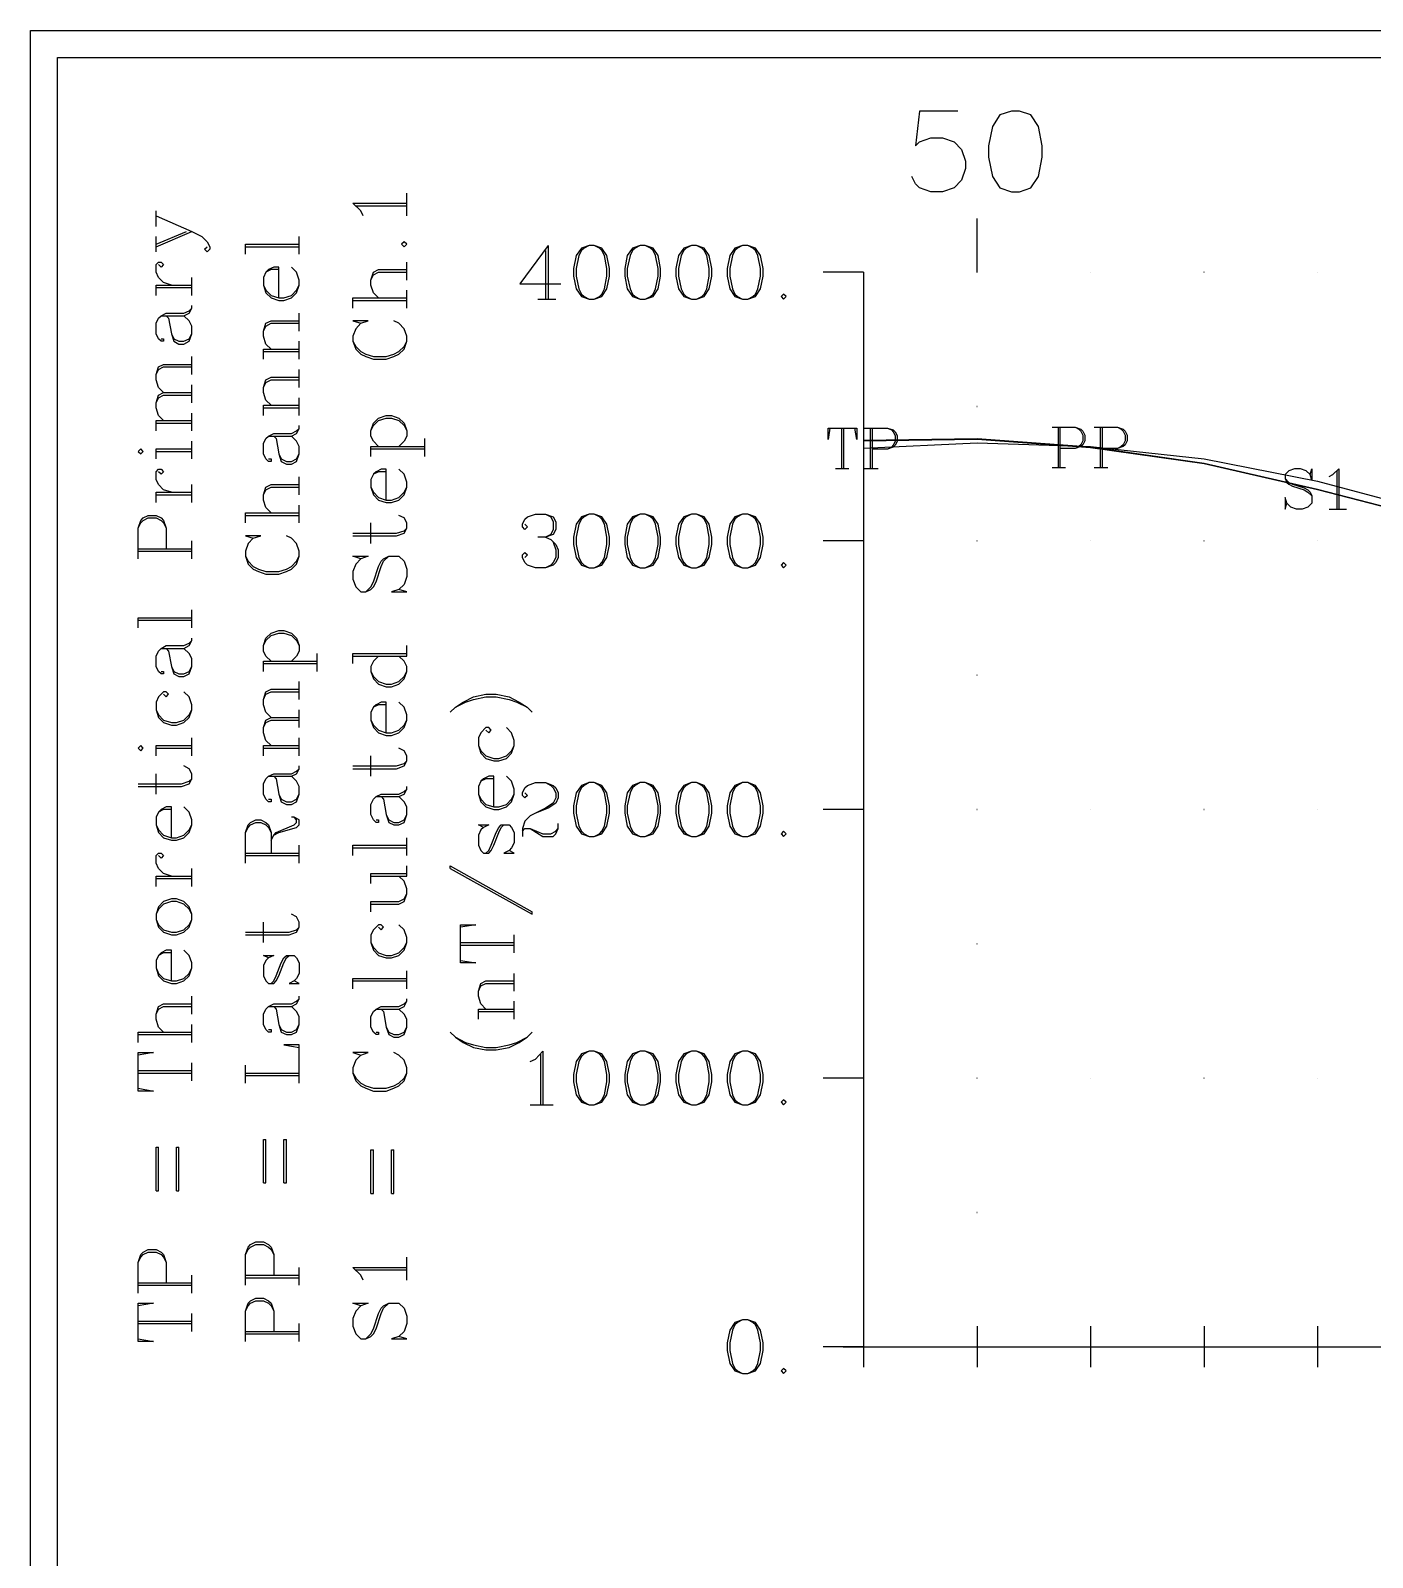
# Model space of a CAD drawing. Extents: x 10 to 200, y 0 to 250.
# Drawn here: x 10 to 59.9, y 193.2 to 250 of the extents above; entities that cross this region are included whole.
import ezdxf

# ---------------------------------------------------------------- set-up
doc = ezdxf.new("R2010")
doc.units = 0
doc.linetypes.add('1', pattern=[0])
for name, color, linetype in [('1', 7, '1'), ('2', 7, '1'), ('3', 7, '1')]:
    doc.layers.add(name, color=color, linetype=linetype)

msp = doc.modelspace()

# ---------------------------------------------------------------- linework, layer by layer
at = {"layer": '1'}
for p, q in [((24, 243.1), (24, 243.95)), ((22.1, 243.48), (24, 243.48)), ((14.67, 242.71), (14.67, 243.29)), ((45.23, 241), (45.23, 243)), ((14.67, 241.95), (16, 242.52)), ((14.67, 242.05), (15.81, 242.52)), ((14.67, 241.76), (14.67, 242.33)), ((20, 241.67), (20, 242.33)), ((18, 242.05), (20, 242.05)), ((18, 241.67), (18, 242.05)), ((18, 241.95), (20, 241.95)), ((29.17, 241.81), (29.17, 240)), ((29.26, 242), (29.26, 240)), ((24, 240.71), (24, 241.38)), ((14.67, 240.52), (16, 240.52)), ((14.67, 240.14), (14.67, 240.52)), ((16, 240.14), (16, 240.81)), ((41, 241), (39.5, 241)), ((41, 241), (41, 201)), ((14.67, 240.43), (16, 240.43)), ((22, 240.05), (24, 240.05)), ((22, 239.67), (22, 240.05)), ((22, 239.95), (24, 239.95)), ((24, 239.67), (24, 240.33)), ((28.88, 240), (29.55, 240)), ((20, 238.81), (20, 239.48)), ((20, 237.76), (20, 238.43)), ((16, 237.19), (16, 237.86)), ((18.67, 238.14), (20, 238.14)), ((18.67, 237.76), (18.67, 238.14)), ((18.67, 238.05), (20, 238.05)), ((20, 236.71), (20, 237.38)), ((16, 236.14), (16, 236.81)), ((18.67, 236.05), (20, 236.05)), ((18.67, 235.67), (18.67, 236.05)), ((18.67, 235.95), (20, 235.95)), ((20, 235.67), (20, 236.33)), ((14.67, 235.48), (16, 235.48)), ((14.67, 235.1), (14.67, 235.48)), ((14.67, 235.38), (16, 235.38)), ((16, 235.1), (16, 235.76)), ((24.67, 234.14), (24.67, 234.81)), ((40.18, 235.2), (40.18, 233.7)), ((40.25, 235.2), (40.25, 233.7)), ((41.25, 235.2), (41.25, 233.7)), ((41.32, 235.2), (41.32, 233.7)), ((48.24, 235.23), (48.24, 233.73)), ((48.31, 235.23), (48.31, 233.73)), ((49.81, 235.23), (49.81, 233.73)), ((49.88, 235.23), (49.88, 233.73)), ((14.67, 234.43), (16, 234.43)), ((14.67, 234.05), (14.67, 234.43)), ((14.67, 234.33), (16, 234.33)), ((16, 234.05), (16, 234.71)), ((22.67, 234.52), (24.67, 234.52)), ((22.67, 234.14), (22.67, 234.52)), ((22.67, 234.43), (24.67, 234.43)), ((39.96, 233.7), (40.46, 233.7)), ((41.04, 233.7), (41.54, 233.7)), ((48.02, 233.73), (48.52, 233.73)), ((49.59, 233.73), (50.09, 233.73)), ((16, 232.43), (16, 233.1)), ((20, 232.71), (20, 233.38)), ((58.62, 233.61), (58.62, 232.18)), ((14.67, 232.81), (16, 232.81)), ((14.67, 232.43), (14.67, 232.81)), ((14.67, 232.71), (16, 232.71)), ((18, 232.05), (20, 232.05)), ((18, 231.67), (18, 232.05)), ((18, 231.95), (20, 231.95)), ((20, 231.67), (20, 232.33)), ((58.33, 232.18), (58.97, 232.18)), ((22.67, 230.9), (22.67, 231.67)), ((16, 230.33), (16, 231)), ((41, 231), (39.5, 231)), ((14, 230.71), (16, 230.71)), ((14, 230.62), (16, 230.62)), ((14, 228.14), (16, 228.14)), ((14, 227.76), (14, 228.14)), ((14, 228.05), (16, 228.05)), ((16, 227.76), (16, 228.43)), ((24, 226.71), (24, 227.1)), ((18.67, 226.52), (20.67, 226.52)), ((18.67, 226.14), (18.67, 226.52)), ((18.67, 226.43), (20.67, 226.43)), ((20.67, 226.14), (20.67, 226.81)), ((22, 226.81), (24, 226.81)), ((22, 226.43), (22, 226.81)), ((22, 226.71), (24, 226.71)), ((20, 225.1), (20, 225.76)), ((20, 224.05), (20, 224.71)), ((16, 223), (16, 223.67)), ((20, 223), (20, 223.67)), ((14.67, 223.38), (16, 223.38)), ((14.67, 223), (14.67, 223.38)), ((14.67, 223.29), (16, 223.29)), ((18.67, 223.38), (20, 223.38)), ((18.67, 223), (18.67, 223.38)), ((18.67, 223.29), (20, 223.29)), ((22.67, 222.24), (22.67, 223)), ((14.67, 221.57), (14.67, 222.33)), ((41, 221), (39.5, 221)), ((20, 219), (20, 219.67)), ((22, 219.67), (24, 219.67)), ((22, 219.29), (22, 219.67)), ((22, 219.57), (24, 219.57)), ((24, 219.29), (24, 219.95)), ((18, 219.38), (20, 219.38)), ((18, 219.29), (20, 219.29)), ((24, 218.52), (24, 218.9)), ((14.67, 218.52), (16, 218.52)), ((14.67, 218.14), (14.67, 218.52)), ((14.67, 218.43), (16, 218.43)), ((16, 218.14), (16, 218.81)), ((22.67, 218.62), (24, 218.62)), ((22.67, 218.24), (22.67, 218.62)), ((22.67, 218.52), (24, 218.52)), ((22.67, 217.19), (22.67, 217.57)), ((18.67, 216.05), (18.67, 216.81)), ((26, 216.05), (28, 216.05)), ((28, 215.67), (28, 216.33)), ((26, 215.95), (28, 215.95)), ((24, 214.33), (24, 215)), ((28, 214.24), (28, 214.9)), ((22, 214.71), (24, 214.71)), ((22, 214.33), (22, 214.71)), ((22, 214.62), (24, 214.62)), ((16, 213.38), (16, 214.05)), ((28, 213.19), (28, 213.86)), ((26.67, 213.57), (28, 213.57)), ((26.67, 213.19), (26.67, 213.57)), ((26.67, 213.48), (28, 213.48)), ((14, 212.71), (16, 212.71)), ((14, 212.33), (14, 212.71)), ((14, 212.62), (16, 212.62)), ((16, 212.33), (16, 213)), ((16, 210.9), (16, 211.57)), ((18, 210.81), (18, 211.48)), ((28.98, 211.9), (28.98, 210)), ((14, 211.29), (16, 211.29)), ((14, 211.19), (16, 211.19)), ((18, 211.19), (20, 211.19)), ((18, 211.1), (20, 211.1)), ((41, 211), (39.5, 211)), ((28.6, 210), (29.45, 210)), ((24, 203.48), (24, 204.33)), ((16, 203), (16, 203.67)), ((18, 203.67), (20, 203.67)), ((18, 203.57), (20, 203.57)), ((20, 203.29), (20, 203.95)), ((22.1, 203.86), (24, 203.86)), ((14, 203.38), (16, 203.38)), ((14, 203.29), (16, 203.29)), ((14, 201.95), (16, 201.95)), ((14, 201.86), (16, 201.86)), ((16, 201.57), (16, 202.24)), ((20, 201.19), (20, 201.86)), ((18, 201.57), (20, 201.57)), ((18, 201.48), (20, 201.48)), ((41, 201.76), (41, 200.24)), ((45.23, 201.76), (45.23, 200.24)), ((49.45, 201.76), (49.45, 200.24)), ((53.68, 201.76), (53.68, 200.24)), ((57.9, 201.76), (57.9, 200.24)), ((41, 201), (39.5, 201)), ((40.24, 201), (41.76, 201)), ((44.46, 201), (45.99, 201)), ((48.69, 201), (50.21, 201)), ((52.91, 201), (54.44, 201)), ((57.14, 201), (58.66, 201))]:
    msp.add_line(p, q, dxfattribs=at)
for points in [[(44.51, 247), (43.08, 247), (42.94, 245.71), (43.08, 245.86), (43.51, 246), (43.94, 246), (44.37, 245.86), (44.65, 245.57), (44.8, 245.14), (44.8, 244.86), (44.65, 244.43), (44.37, 244.14), (43.94, 244), (43.51, 244), (43.08, 244.14), (42.94, 244.29), (42.8, 244.57)], [(46.51, 247), (46.08, 246.86), (45.8, 246.43), (45.65, 245.71), (45.65, 245.29), (45.8, 244.57), (46.08, 244.14), (46.51, 244), (46.8, 244), (47.23, 244.14), (47.51, 244.57), (47.65, 245.29), (47.65, 245.71), (47.51, 246.43), (47.23, 246.86), (46.8, 247), (46.51, 247)], [(22.38, 243.1), (22.29, 243.29), (22, 243.57), (24, 243.57)], [(14.67, 243.1), (16, 242.52), (16.38, 242.33), (16.57, 242.14), (16.67, 241.95), (16.67, 241.86), (16.57, 241.76), (16.48, 241.86), (16.57, 241.95)], [(23.81, 242.05), (23.9, 241.95), (24, 242.05), (23.9, 242.14), (23.81, 242.05)], [(29.26, 242), (28.21, 240.57), (29.74, 240.57)], [(30.79, 242), (30.5, 241.9), (30.31, 241.62), (30.21, 241.14), (30.21, 240.86), (30.31, 240.38), (30.5, 240.1), (30.79, 240), (30.98, 240), (31.26, 240.1), (31.45, 240.38), (31.55, 240.86), (31.55, 241.14), (31.45, 241.62), (31.26, 241.9), (30.98, 242), (30.79, 242)], [(30.79, 242), (30.6, 241.9), (30.5, 241.81), (30.4, 241.62), (30.31, 241.14), (30.31, 240.86), (30.4, 240.38), (30.5, 240.19), (30.6, 240.1), (30.79, 240)], [(30.98, 240), (31.17, 240.1), (31.26, 240.19), (31.36, 240.38), (31.45, 240.86), (31.45, 241.14), (31.36, 241.62), (31.26, 241.81), (31.17, 241.9), (30.98, 242)], [(32.69, 242), (32.4, 241.9), (32.21, 241.62), (32.12, 241.14), (32.12, 240.86), (32.21, 240.38), (32.4, 240.1), (32.69, 240), (32.88, 240), (33.17, 240.1), (33.36, 240.38), (33.45, 240.86), (33.45, 241.14), (33.36, 241.62), (33.17, 241.9), (32.88, 242), (32.69, 242)], [(32.69, 242), (32.5, 241.9), (32.4, 241.81), (32.31, 241.62), (32.21, 241.14), (32.21, 240.86), (32.31, 240.38), (32.4, 240.19), (32.5, 240.1), (32.69, 240)], [(32.88, 240), (33.07, 240.1), (33.17, 240.19), (33.26, 240.38), (33.36, 240.86), (33.36, 241.14), (33.26, 241.62), (33.17, 241.81), (33.07, 241.9), (32.88, 242)], [(34.6, 242), (34.31, 241.9), (34.12, 241.62), (34.02, 241.14), (34.02, 240.86), (34.12, 240.38), (34.31, 240.1), (34.6, 240), (34.79, 240), (35.07, 240.1), (35.26, 240.38), (35.36, 240.86), (35.36, 241.14), (35.26, 241.62), (35.07, 241.9), (34.79, 242), (34.6, 242)], [(34.6, 242), (34.4, 241.9), (34.31, 241.81), (34.21, 241.62), (34.12, 241.14), (34.12, 240.86), (34.21, 240.38), (34.31, 240.19), (34.4, 240.1), (34.6, 240)], [(34.79, 240), (34.98, 240.1), (35.07, 240.19), (35.17, 240.38), (35.26, 240.86), (35.26, 241.14), (35.17, 241.62), (35.07, 241.81), (34.98, 241.9), (34.79, 242)], [(36.5, 242), (36.21, 241.9), (36.02, 241.62), (35.93, 241.14), (35.93, 240.86), (36.02, 240.38), (36.21, 240.1), (36.5, 240), (36.69, 240), (36.98, 240.1), (37.17, 240.38), (37.26, 240.86), (37.26, 241.14), (37.17, 241.62), (36.98, 241.9), (36.69, 242), (36.5, 242)], [(36.5, 242), (36.31, 241.9), (36.21, 241.81), (36.12, 241.62), (36.02, 241.14), (36.02, 240.86), (36.12, 240.38), (36.21, 240.19), (36.31, 240.1), (36.5, 240)], [(36.69, 240), (36.88, 240.1), (36.98, 240.19), (37.07, 240.38), (37.17, 240.86), (37.17, 241.14), (37.07, 241.62), (36.98, 241.81), (36.88, 241.9), (36.69, 242)], [(15.24, 240.52), (14.95, 240.62), (14.76, 240.81), (14.67, 241), (14.67, 241.29), (14.76, 241.38), (14.86, 241.38), (14.95, 241.29), (14.86, 241.19), (14.76, 241.29)], [(19.24, 240.05), (19.24, 241.19), (19.05, 241.19), (18.86, 241.1), (18.76, 241), (18.67, 240.81), (18.67, 240.52), (18.76, 240.24), (18.95, 240.05), (19.24, 239.95), (19.43, 239.95), (19.71, 240.05), (19.9, 240.24), (20, 240.52), (20, 240.71), (19.9, 241), (19.71, 241.19)], [(19.24, 241.1), (18.95, 241.1), (18.76, 241)], [(22.95, 240.05), (22.76, 240.24), (22.67, 240.52), (22.67, 240.71), (22.76, 241), (22.95, 241.1), (24, 241.1)], [(18.67, 240.52), (18.76, 240.33), (18.95, 240.14), (19.24, 240.05), (19.43, 240.05), (19.71, 240.14), (19.9, 240.33), (20, 240.52)], [(22.67, 240.71), (22.76, 240.9), (22.95, 241), (24, 241)], [(38.02, 240.19), (37.93, 240.1), (38.02, 240), (38.12, 240.1), (38.02, 240.19)], [(14.86, 238.52), (14.95, 238.52), (14.95, 238.43), (14.86, 238.43), (14.76, 238.52), (14.67, 238.71), (14.67, 239.1), (14.76, 239.29), (14.86, 239.38), (15.05, 239.48), (15.71, 239.48), (15.9, 239.57), (16, 239.67)], [(14.86, 239.38), (15.71, 239.38), (15.9, 239.48), (16, 239.67), (16, 239.76)], [(15.05, 239.38), (15.14, 239.29), (15.24, 238.71), (15.33, 238.43), (15.52, 238.33), (15.71, 238.33), (15.9, 238.43), (16, 238.71), (16, 239), (15.9, 239.19), (15.71, 239.38)], [(18.95, 238.14), (18.76, 238.33), (18.67, 238.62), (18.67, 238.81), (18.76, 239.1), (18.95, 239.19), (20, 239.19)], [(18.67, 238.81), (18.76, 239), (18.95, 239.1), (20, 239.1)], [(22.29, 239.1), (22.57, 239.19), (22, 239.19), (22.29, 239.1), (22.1, 238.9), (22, 238.62), (22, 238.43), (22.1, 238.14), (22.29, 237.95), (22.48, 237.86), (22.76, 237.76), (23.24, 237.76), (23.52, 237.86), (23.71, 237.95), (23.9, 238.14), (24, 238.43), (24, 238.62), (23.9, 238.9), (23.71, 239.1), (23.52, 239.19)], [(15.24, 238.71), (15.33, 238.52), (15.52, 238.43), (15.71, 238.43), (15.9, 238.52), (16, 238.71)], [(22, 238.43), (22.1, 238.24), (22.29, 238.05), (22.48, 237.95), (22.76, 237.86), (23.24, 237.86), (23.52, 237.95), (23.71, 238.05), (23.9, 238.24), (24, 238.43)], [(14.95, 236.52), (14.76, 236.71), (14.67, 237), (14.67, 237.19), (14.76, 237.48), (14.95, 237.57), (16, 237.57)], [(14.67, 237.19), (14.76, 237.38), (14.95, 237.48), (16, 237.48)], [(18.95, 236.05), (18.76, 236.24), (18.67, 236.52), (18.67, 236.71), (18.76, 237), (18.95, 237.1), (20, 237.1)], [(14.95, 235.48), (14.76, 235.67), (14.67, 235.95), (14.67, 236.14), (14.76, 236.43), (14.95, 236.52), (16, 236.52)], [(18.67, 236.71), (18.76, 236.9), (18.95, 237), (20, 237)], [(14.67, 236.14), (14.76, 236.33), (14.95, 236.43), (16, 236.43)], [(22.95, 234.52), (22.76, 234.71), (22.67, 234.9), (22.67, 235.1), (22.76, 235.38), (22.95, 235.57), (23.24, 235.67), (23.43, 235.67), (23.71, 235.57), (23.9, 235.38), (24, 235.1), (24, 234.9), (23.9, 234.71), (23.71, 234.52)], [(22.67, 235.1), (22.76, 235.29), (22.95, 235.48), (23.24, 235.57), (23.43, 235.57), (23.71, 235.48), (23.9, 235.29), (24, 235.1)], [(18.86, 234.05), (18.95, 234.05), (18.95, 233.95), (18.86, 233.95), (18.76, 234.05), (18.67, 234.24), (18.67, 234.62), (18.76, 234.81), (18.86, 234.9), (19.05, 235), (19.71, 235), (19.9, 235.1), (20, 235.19)], [(18.86, 234.9), (19.71, 234.9), (19.9, 235), (20, 235.19), (20, 235.29)], [(19.05, 234.9), (19.14, 234.81), (19.24, 234.24), (19.33, 233.95), (19.52, 233.86), (19.71, 233.86), (19.9, 233.95), (20, 234.24), (20, 234.52), (19.9, 234.71), (19.71, 234.9)], [(39.75, 235.2), (39.68, 234.77), (39.68, 235.2), (40.75, 235.2), (40.75, 234.77), (40.68, 235.2)], [(41, 234.75), (45.23, 234.81), (49.45, 234.5), (53.68, 233.9), (57.9, 232.93), (62.13, 231.84), (66.35, 230.2), (70.58, 228.39), (74.8, 226.89), (79.03, 225.06), (83.25, 223.49), (87.48, 221.79), (91.7, 220.48), (95.93, 218.91), (100.15, 217.56), (104.38, 216.32), (108.61, 215.16)], [(41, 234.73), (45.23, 234.79), (49.45, 234.48), (53.68, 233.88), (57.9, 232.91), (62.13, 231.82), (66.35, 230.18), (70.58, 228.38), (74.8, 226.88), (79.03, 225.05), (83.25, 223.48), (87.48, 221.78), (91.7, 220.47), (95.93, 218.9), (100.15, 217.55), (104.38, 216.31), (108.61, 215.15)], [(41.04, 235.2), (41.89, 235.2), (42.11, 235.13), (42.18, 235.06), (42.25, 234.92), (42.25, 234.7), (42.18, 234.56), (42.11, 234.49), (41.89, 234.42), (41.32, 234.42)], [(41.89, 235.2), (42.04, 235.13), (42.11, 235.06), (42.18, 234.92), (42.18, 234.7), (42.11, 234.56), (42.04, 234.49), (41.89, 234.42)], [(48.02, 235.23), (48.88, 235.23), (49.09, 235.16), (49.16, 235.08), (49.24, 234.94), (49.24, 234.73), (49.16, 234.58), (49.09, 234.51), (48.88, 234.44), (48.31, 234.44)], [(48.88, 235.23), (49.02, 235.16), (49.09, 235.08), (49.16, 234.94), (49.16, 234.73), (49.09, 234.58), (49.02, 234.51), (48.88, 234.44)], [(49.59, 235.23), (50.45, 235.23), (50.66, 235.16), (50.74, 235.08), (50.81, 234.94), (50.81, 234.73), (50.74, 234.58), (50.66, 234.51), (50.45, 234.44), (49.88, 234.44)], [(50.45, 235.23), (50.59, 235.16), (50.66, 235.08), (50.74, 234.94), (50.74, 234.73), (50.66, 234.58), (50.59, 234.51), (50.45, 234.44)], [(14, 234.33), (14.1, 234.24), (14.19, 234.33), (14.1, 234.43), (14, 234.33)], [(19.24, 234.24), (19.33, 234.05), (19.52, 233.95), (19.71, 233.95), (19.9, 234.05), (20, 234.24)], [(41, 234.45), (45.23, 234.65), (49.45, 234.52), (53.68, 234.05), (57.9, 233.23), (62.13, 232.09), (66.35, 230.7), (70.58, 229.11), (74.8, 227.41), (79.03, 225.67), (83.25, 223.94), (87.48, 222.26), (91.7, 220.65), (95.93, 219.15), (100.15, 217.75), (104.38, 216.46), (108.61, 215.27)], [(15.24, 232.81), (14.95, 232.9), (14.76, 233.1), (14.67, 233.29), (14.67, 233.57), (14.76, 233.67), (14.86, 233.67), (14.95, 233.57), (14.86, 233.48), (14.76, 233.57)], [(23.24, 232.52), (23.24, 233.67), (23.05, 233.67), (22.86, 233.57), (22.76, 233.48), (22.67, 233.29), (22.67, 233), (22.76, 232.71), (22.95, 232.52), (23.24, 232.43), (23.43, 232.43), (23.71, 232.52), (23.9, 232.71), (24, 233), (24, 233.19), (23.9, 233.48), (23.71, 233.67)], [(57.62, 233.47), (57.69, 233.68), (57.69, 233.25), (57.62, 233.47), (57.47, 233.61), (57.26, 233.68), (57.04, 233.68), (56.83, 233.61), (56.69, 233.47), (56.69, 233.32), (56.76, 233.18), (56.83, 233.11), (56.97, 233.04), (57.4, 232.9), (57.54, 232.82), (57.69, 232.68)], [(58.33, 233.4), (58.47, 233.47), (58.69, 233.68), (58.69, 232.18)], [(18.95, 232.05), (18.76, 232.24), (18.67, 232.52), (18.67, 232.71), (18.76, 233), (18.95, 233.1), (20, 233.1)], [(23.24, 233.57), (22.95, 233.57), (22.76, 233.48)], [(56.69, 233.32), (56.83, 233.18), (56.97, 233.11), (57.4, 232.97), (57.54, 232.9), (57.62, 232.82), (57.69, 232.68), (57.69, 232.4), (57.54, 232.25), (57.33, 232.18), (57.12, 232.18), (56.9, 232.25), (56.76, 232.4), (56.69, 232.61), (56.69, 232.18), (56.76, 232.4)], [(18.67, 232.71), (18.76, 232.9), (18.95, 233), (20, 233)], [(22.67, 233), (22.76, 232.81), (22.95, 232.62), (23.24, 232.52), (23.43, 232.52), (23.71, 232.62), (23.9, 232.81), (24, 233)], [(14, 230.33), (14, 231.48), (14.1, 231.76), (14.19, 231.86), (14.38, 231.95), (14.67, 231.95), (14.86, 231.86), (14.95, 231.76), (15.05, 231.48), (15.05, 230.71)], [(22, 231.19), (23.62, 231.19), (23.9, 231.29), (24, 231.48), (24, 231.67), (23.9, 231.86), (23.71, 231.95)], [(28.4, 231.62), (28.5, 231.52), (28.4, 231.43), (28.31, 231.52), (28.31, 231.62), (28.4, 231.81), (28.5, 231.9), (28.79, 232), (29.17, 232), (29.45, 231.9), (29.55, 231.71), (29.55, 231.43), (29.45, 231.24), (29.17, 231.14), (28.88, 231.14)], [(29.17, 232), (29.36, 231.9), (29.45, 231.71), (29.45, 231.43), (29.36, 231.24), (29.17, 231.14)], [(30.79, 232), (30.5, 231.9), (30.31, 231.62), (30.21, 231.14), (30.21, 230.86), (30.31, 230.38), (30.5, 230.1), (30.79, 230), (30.98, 230), (31.26, 230.1), (31.45, 230.38), (31.55, 230.86), (31.55, 231.14), (31.45, 231.62), (31.26, 231.9), (30.98, 232), (30.79, 232)], [(30.79, 232), (30.6, 231.9), (30.5, 231.81), (30.4, 231.62), (30.31, 231.14), (30.31, 230.86), (30.4, 230.38), (30.5, 230.19), (30.6, 230.1), (30.79, 230)], [(30.98, 230), (31.17, 230.1), (31.26, 230.19), (31.36, 230.38), (31.45, 230.86), (31.45, 231.14), (31.36, 231.62), (31.26, 231.81), (31.17, 231.9), (30.98, 232)], [(32.69, 232), (32.4, 231.9), (32.21, 231.62), (32.12, 231.14), (32.12, 230.86), (32.21, 230.38), (32.4, 230.1), (32.69, 230), (32.88, 230), (33.17, 230.1), (33.36, 230.38), (33.45, 230.86), (33.45, 231.14), (33.36, 231.62), (33.17, 231.9), (32.88, 232), (32.69, 232)], [(32.69, 232), (32.5, 231.9), (32.4, 231.81), (32.31, 231.62), (32.21, 231.14), (32.21, 230.86), (32.31, 230.38), (32.4, 230.19), (32.5, 230.1), (32.69, 230)], [(32.88, 230), (33.07, 230.1), (33.17, 230.19), (33.26, 230.38), (33.36, 230.86), (33.36, 231.14), (33.26, 231.62), (33.17, 231.81), (33.07, 231.9), (32.88, 232)], [(34.6, 232), (34.31, 231.9), (34.12, 231.62), (34.02, 231.14), (34.02, 230.86), (34.12, 230.38), (34.31, 230.1), (34.6, 230), (34.79, 230), (35.07, 230.1), (35.26, 230.38), (35.36, 230.86), (35.36, 231.14), (35.26, 231.62), (35.07, 231.9), (34.79, 232), (34.6, 232)], [(34.6, 232), (34.4, 231.9), (34.31, 231.81), (34.21, 231.62), (34.12, 231.14), (34.12, 230.86), (34.21, 230.38), (34.31, 230.19), (34.4, 230.1), (34.6, 230)], [(34.79, 230), (34.98, 230.1), (35.07, 230.19), (35.17, 230.38), (35.26, 230.86), (35.26, 231.14), (35.17, 231.62), (35.07, 231.81), (34.98, 231.9), (34.79, 232)], [(36.5, 232), (36.21, 231.9), (36.02, 231.62), (35.93, 231.14), (35.93, 230.86), (36.02, 230.38), (36.21, 230.1), (36.5, 230), (36.69, 230), (36.98, 230.1), (37.17, 230.38), (37.26, 230.86), (37.26, 231.14), (37.17, 231.62), (36.98, 231.9), (36.69, 232), (36.5, 232)], [(36.5, 232), (36.31, 231.9), (36.21, 231.81), (36.12, 231.62), (36.02, 231.14), (36.02, 230.86), (36.12, 230.38), (36.21, 230.19), (36.31, 230.1), (36.5, 230)], [(36.69, 230), (36.88, 230.1), (36.98, 230.19), (37.07, 230.38), (37.17, 230.86), (37.17, 231.14), (37.07, 231.62), (36.98, 231.81), (36.88, 231.9), (36.69, 232)], [(14, 231.48), (14.1, 231.67), (14.19, 231.76), (14.38, 231.86), (14.67, 231.86), (14.86, 231.76), (14.95, 231.67), (15.05, 231.48)], [(22, 231.29), (23.62, 231.29), (23.9, 231.38), (24, 231.48)], [(18.29, 231.1), (18.57, 231.19), (18, 231.19), (18.29, 231.1), (18.1, 230.9), (18, 230.62), (18, 230.43), (18.1, 230.14), (18.29, 229.95), (18.48, 229.86), (18.76, 229.76), (19.24, 229.76), (19.52, 229.86), (19.71, 229.95), (19.9, 230.14), (20, 230.43), (20, 230.62), (19.9, 230.9), (19.71, 231.1), (19.52, 231.19)], [(29.17, 231.14), (29.36, 231.05), (29.55, 230.86), (29.64, 230.67), (29.64, 230.38), (29.55, 230.19), (29.45, 230.1), (29.17, 230), (28.79, 230), (28.5, 230.1), (28.4, 230.19), (28.31, 230.38), (28.31, 230.48), (28.4, 230.57), (28.5, 230.48), (28.4, 230.38)], [(29.45, 230.95), (29.55, 230.67), (29.55, 230.38), (29.45, 230.19), (29.36, 230.1), (29.17, 230)], [(18, 230.43), (18.1, 230.24), (18.29, 230.05), (18.48, 229.95), (18.76, 229.86), (19.24, 229.86), (19.52, 229.95), (19.71, 230.05), (19.9, 230.24), (20, 230.43)], [(22.29, 230.33), (22, 230.43), (22.57, 230.43), (22.29, 230.33), (22.1, 230.14), (22, 229.86), (22, 229.57), (22.1, 229.29), (22.29, 229.1), (22.48, 229.1), (22.67, 229.19), (22.76, 229.29), (22.86, 229.48), (23.05, 230.05), (23.14, 230.24), (23.33, 230.43)], [(22.48, 229.1), (22.67, 229.29), (22.76, 229.48), (22.95, 230.05), (23.05, 230.24), (23.14, 230.33), (23.33, 230.43), (23.71, 230.43), (23.9, 230.24), (24, 229.95), (24, 229.67), (23.9, 229.38), (23.71, 229.19), (23.43, 229.1), (24, 229.1), (23.71, 229.19)], [(38.02, 230.19), (37.93, 230.1), (38.02, 230), (38.12, 230.1), (38.02, 230.19)], [(14.86, 227), (15.71, 227), (15.9, 227.1), (16, 227.29), (16, 227.38)], [(18.95, 226.52), (18.76, 226.71), (18.67, 226.9), (18.67, 227.1), (18.76, 227.38), (18.95, 227.57), (19.24, 227.67), (19.43, 227.67), (19.71, 227.57), (19.9, 227.38), (20, 227.1), (20, 226.9), (19.9, 226.71), (19.71, 226.52)], [(18.67, 227.1), (18.76, 227.29), (18.95, 227.48), (19.24, 227.57), (19.43, 227.57), (19.71, 227.48), (19.9, 227.29), (20, 227.1)], [(14.86, 226.14), (14.95, 226.14), (14.95, 226.05), (14.86, 226.05), (14.76, 226.14), (14.67, 226.33), (14.67, 226.71), (14.76, 226.9), (14.86, 227), (15.05, 227.1), (15.71, 227.1), (15.9, 227.19), (16, 227.29)], [(15.05, 227), (15.14, 226.9), (15.24, 226.33), (15.33, 226.05), (15.52, 225.95), (15.71, 225.95), (15.9, 226.05), (16, 226.33), (16, 226.62), (15.9, 226.81), (15.71, 227)], [(15.24, 226.33), (15.33, 226.14), (15.52, 226.05), (15.71, 226.05), (15.9, 226.14), (16, 226.33)], [(22.95, 226.71), (22.76, 226.52), (22.67, 226.33), (22.67, 226.14), (22.76, 225.86), (22.95, 225.67), (23.24, 225.57), (23.43, 225.57), (23.71, 225.67), (23.9, 225.86), (24, 226.14), (24, 226.33), (23.9, 226.52), (23.71, 226.71)], [(22.67, 226.14), (22.76, 225.95), (22.95, 225.76), (23.24, 225.67), (23.43, 225.67), (23.71, 225.76), (23.9, 225.95), (24, 226.14)], [(14.95, 225.29), (15.05, 225.19), (15.14, 225.29), (15.05, 225.38), (14.95, 225.38), (14.76, 225.19), (14.67, 225), (14.67, 224.71), (14.76, 224.43), (14.95, 224.24), (15.24, 224.14), (15.43, 224.14), (15.71, 224.24), (15.9, 224.43), (16, 224.71), (16, 224.9), (15.9, 225.19), (15.71, 225.38)], [(18.95, 224.43), (18.76, 224.62), (18.67, 224.9), (18.67, 225.1), (18.76, 225.38), (18.95, 225.48), (20, 225.48)], [(18.67, 225.1), (18.76, 225.29), (18.95, 225.38), (20, 225.38)], [(25.62, 224.62), (25.81, 224.81), (26.1, 225), (26.48, 225.19), (26.95, 225.29), (27.33, 225.29), (27.81, 225.19), (28.19, 225), (28.48, 224.81), (28.67, 224.62)], [(25.81, 224.81), (26.19, 225), (26.48, 225.1), (26.95, 225.19), (27.33, 225.19), (27.81, 225.1), (28.1, 225), (28.48, 224.81)], [(14.67, 224.71), (14.76, 224.52), (14.95, 224.33), (15.24, 224.24), (15.43, 224.24), (15.71, 224.33), (15.9, 224.52), (16, 224.71)], [(23.24, 223.86), (23.24, 225), (23.05, 225), (22.86, 224.9), (22.76, 224.81), (22.67, 224.62), (22.67, 224.33), (22.76, 224.05), (22.95, 223.86), (23.24, 223.76), (23.43, 223.76), (23.71, 223.86), (23.9, 224.05), (24, 224.33), (24, 224.52), (23.9, 224.81), (23.71, 225)], [(23.24, 224.9), (22.95, 224.9), (22.76, 224.81)], [(18.95, 223.38), (18.76, 223.57), (18.67, 223.86), (18.67, 224.05), (18.76, 224.33), (18.95, 224.43), (20, 224.43)], [(18.67, 224.05), (18.76, 224.24), (18.95, 224.33), (20, 224.33)], [(22.67, 224.33), (22.76, 224.14), (22.95, 223.95), (23.24, 223.86), (23.43, 223.86), (23.71, 223.95), (23.9, 224.14), (24, 224.33)], [(26.95, 223.95), (27.05, 223.86), (27.14, 223.95), (27.05, 224.05), (26.95, 224.05), (26.76, 223.86), (26.67, 223.67), (26.67, 223.38), (26.76, 223.1), (26.95, 222.9), (27.24, 222.81), (27.43, 222.81), (27.71, 222.9), (27.9, 223.1), (28, 223.38), (28, 223.57), (27.9, 223.86), (27.71, 224.05)], [(14, 223.29), (14.1, 223.19), (14.19, 223.29), (14.1, 223.38), (14, 223.29)], [(22, 222.52), (23.62, 222.52), (23.9, 222.62), (24, 222.81), (24, 223), (23.9, 223.19), (23.71, 223.29)], [(26.67, 223.38), (26.76, 223.19), (26.95, 223), (27.24, 222.9), (27.43, 222.9), (27.71, 223), (27.9, 223.19), (28, 223.38)], [(14, 221.86), (15.62, 221.86), (15.9, 221.95), (16, 222.14), (16, 222.33), (15.9, 222.52), (15.71, 222.62)], [(18.86, 221.38), (18.95, 221.38), (18.95, 221.29), (18.86, 221.29), (18.76, 221.38), (18.67, 221.57), (18.67, 221.95), (18.76, 222.14), (18.86, 222.24), (19.05, 222.33), (19.71, 222.33), (19.9, 222.43), (20, 222.52)], [(18.86, 222.24), (19.71, 222.24), (19.9, 222.33), (20, 222.52), (20, 222.62)], [(22, 222.62), (23.62, 222.62), (23.9, 222.71), (24, 222.81)], [(14, 221.95), (15.62, 221.95), (15.9, 222.05), (16, 222.14)], [(19.05, 222.24), (19.14, 222.14), (19.24, 221.57), (19.33, 221.29), (19.52, 221.19), (19.71, 221.19), (19.9, 221.29), (20, 221.57), (20, 221.86), (19.9, 222.05), (19.71, 222.24)], [(22.86, 220.62), (22.95, 220.62), (22.95, 220.52), (22.86, 220.52), (22.76, 220.62), (22.67, 220.81), (22.67, 221.19), (22.76, 221.38), (22.86, 221.48), (23.05, 221.57), (23.71, 221.57), (23.9, 221.67), (24, 221.76)], [(22.86, 221.48), (23.71, 221.48), (23.9, 221.57), (24, 221.76), (24, 221.86)], [(27.24, 221.1), (27.24, 222.24), (27.05, 222.24), (26.86, 222.14), (26.76, 222.05), (26.67, 221.86), (26.67, 221.57), (26.76, 221.29), (26.95, 221.1), (27.24, 221), (27.43, 221), (27.71, 221.1), (27.9, 221.29), (28, 221.57), (28, 221.76), (27.9, 222.05), (27.71, 222.24)], [(27.24, 222.14), (26.95, 222.14), (26.76, 222.05)], [(28.4, 221.62), (28.5, 221.52), (28.4, 221.43), (28.31, 221.52), (28.31, 221.62), (28.4, 221.81), (28.5, 221.9), (28.79, 222), (29.17, 222), (29.45, 221.9), (29.55, 221.81), (29.64, 221.62), (29.64, 221.43), (29.55, 221.24), (29.26, 221.05), (28.79, 220.86), (28.6, 220.76), (28.4, 220.57), (28.31, 220.29), (28.31, 220)], [(29.17, 222), (29.36, 221.9), (29.45, 221.81), (29.55, 221.62), (29.55, 221.43), (29.45, 221.24), (29.17, 221.05), (28.79, 220.86)], [(30.79, 222), (30.5, 221.9), (30.31, 221.62), (30.21, 221.14), (30.21, 220.86), (30.31, 220.38), (30.5, 220.1), (30.79, 220), (30.98, 220), (31.26, 220.1), (31.45, 220.38), (31.55, 220.86), (31.55, 221.14), (31.45, 221.62), (31.26, 221.9), (30.98, 222), (30.79, 222)], [(30.79, 222), (30.6, 221.9), (30.5, 221.81), (30.4, 221.62), (30.31, 221.14), (30.31, 220.86), (30.4, 220.38), (30.5, 220.19), (30.6, 220.1), (30.79, 220)], [(30.98, 220), (31.17, 220.1), (31.26, 220.19), (31.36, 220.38), (31.45, 220.86), (31.45, 221.14), (31.36, 221.62), (31.26, 221.81), (31.17, 221.9), (30.98, 222)], [(32.69, 222), (32.4, 221.9), (32.21, 221.62), (32.12, 221.14), (32.12, 220.86), (32.21, 220.38), (32.4, 220.1), (32.69, 220), (32.88, 220), (33.17, 220.1), (33.36, 220.38), (33.45, 220.86), (33.45, 221.14), (33.36, 221.62), (33.17, 221.9), (32.88, 222), (32.69, 222)], [(32.69, 222), (32.5, 221.9), (32.4, 221.81), (32.31, 221.62), (32.21, 221.14), (32.21, 220.86), (32.31, 220.38), (32.4, 220.19), (32.5, 220.1), (32.69, 220)], [(32.88, 220), (33.07, 220.1), (33.17, 220.19), (33.26, 220.38), (33.36, 220.86), (33.36, 221.14), (33.26, 221.62), (33.17, 221.81), (33.07, 221.9), (32.88, 222)], [(34.6, 222), (34.31, 221.9), (34.12, 221.62), (34.02, 221.14), (34.02, 220.86), (34.12, 220.38), (34.31, 220.1), (34.6, 220), (34.79, 220), (35.07, 220.1), (35.26, 220.38), (35.36, 220.86), (35.36, 221.14), (35.26, 221.62), (35.07, 221.9), (34.79, 222), (34.6, 222)], [(34.6, 222), (34.4, 221.9), (34.31, 221.81), (34.21, 221.62), (34.12, 221.14), (34.12, 220.86), (34.21, 220.38), (34.31, 220.19), (34.4, 220.1), (34.6, 220)], [(34.79, 220), (34.98, 220.1), (35.07, 220.19), (35.17, 220.38), (35.26, 220.86), (35.26, 221.14), (35.17, 221.62), (35.07, 221.81), (34.98, 221.9), (34.79, 222)], [(36.5, 222), (36.21, 221.9), (36.02, 221.62), (35.93, 221.14), (35.93, 220.86), (36.02, 220.38), (36.21, 220.1), (36.5, 220), (36.69, 220), (36.98, 220.1), (37.17, 220.38), (37.26, 220.86), (37.26, 221.14), (37.17, 221.62), (36.98, 221.9), (36.69, 222), (36.5, 222)], [(36.5, 222), (36.31, 221.9), (36.21, 221.81), (36.12, 221.62), (36.02, 221.14), (36.02, 220.86), (36.12, 220.38), (36.21, 220.19), (36.31, 220.1), (36.5, 220)], [(36.69, 220), (36.88, 220.1), (36.98, 220.19), (37.07, 220.38), (37.17, 220.86), (37.17, 221.14), (37.07, 221.62), (36.98, 221.81), (36.88, 221.9), (36.69, 222)], [(19.24, 221.57), (19.33, 221.38), (19.52, 221.29), (19.71, 221.29), (19.9, 221.38), (20, 221.57)], [(23.05, 221.48), (23.14, 221.38), (23.24, 220.81), (23.33, 220.52), (23.52, 220.43), (23.71, 220.43), (23.9, 220.52), (24, 220.81), (24, 221.1), (23.9, 221.29), (23.71, 221.48)], [(26.67, 221.57), (26.76, 221.38), (26.95, 221.19), (27.24, 221.1), (27.43, 221.1), (27.71, 221.19), (27.9, 221.38), (28, 221.57)], [(15.24, 219.95), (15.24, 221.1), (15.05, 221.1), (14.86, 221), (14.76, 220.9), (14.67, 220.71), (14.67, 220.43), (14.76, 220.14), (14.95, 219.95), (15.24, 219.86), (15.43, 219.86), (15.71, 219.95), (15.9, 220.14), (16, 220.43), (16, 220.62), (15.9, 220.9), (15.71, 221.1)], [(15.24, 221), (14.95, 221), (14.76, 220.9)], [(18, 219), (18, 220.14), (18.1, 220.43), (18.19, 220.52), (18.38, 220.62), (18.57, 220.62), (18.76, 220.52), (18.86, 220.43), (18.95, 220.14), (18.95, 219.38)], [(18.95, 219.86), (19.05, 220.05), (19.14, 220.14), (19.81, 220.43), (19.9, 220.52), (19.9, 220.62), (19.81, 220.71)], [(19.05, 220.05), (19.24, 220.14), (19.9, 220.33), (20, 220.43), (20, 220.62), (19.81, 220.71), (19.71, 220.71)], [(23.24, 220.81), (23.33, 220.62), (23.52, 220.52), (23.71, 220.52), (23.9, 220.62), (24, 220.81)], [(14.67, 220.43), (14.76, 220.24), (14.95, 220.05), (15.24, 219.95), (15.43, 219.95), (15.71, 220.05), (15.9, 220.24), (16, 220.43)], [(18, 220.14), (18.1, 220.33), (18.19, 220.43), (18.38, 220.52), (18.57, 220.52), (18.76, 220.43), (18.86, 220.33), (18.95, 220.14)], [(26.86, 220.33), (26.67, 220.43), (27.05, 220.43), (26.86, 220.33), (26.76, 220.24), (26.67, 220.05), (26.67, 219.67), (26.76, 219.48), (26.86, 219.38), (27.05, 219.38), (27.14, 219.48), (27.24, 219.67), (27.43, 220.14), (27.52, 220.33), (27.62, 220.43)], [(26.95, 219.38), (27.05, 219.48), (27.14, 219.67), (27.33, 220.14), (27.43, 220.33), (27.52, 220.43), (27.81, 220.43), (27.9, 220.33), (28, 220.14), (28, 219.76), (27.9, 219.57), (27.81, 219.48), (27.62, 219.38), (28, 219.38), (27.81, 219.48)], [(28.31, 220.19), (28.4, 220.29), (28.6, 220.29), (29.07, 220.1), (29.36, 220.1), (29.55, 220.19), (29.64, 220.29)], [(28.6, 220.29), (29.07, 220), (29.45, 220), (29.55, 220.1), (29.64, 220.29), (29.64, 220.48)], [(38.02, 220.19), (37.93, 220.1), (38.02, 220), (38.12, 220.1), (38.02, 220.19)], [(15.24, 218.52), (14.95, 218.62), (14.76, 218.81), (14.67, 219), (14.67, 219.29), (14.76, 219.38), (14.86, 219.38), (14.95, 219.29), (14.86, 219.19), (14.76, 219.29)], [(25.62, 218.81), (25.62, 218.9), (28.67, 217.19)], [(22.67, 217.48), (23.71, 217.48), (23.9, 217.57), (24, 217.86), (24, 218.05), (23.9, 218.33), (23.71, 218.52)], [(25.62, 218.81), (28.67, 217.1), (28.67, 217.19)], [(22.67, 217.57), (23.71, 217.57), (23.9, 217.67), (24, 217.86)], [(14.67, 216.9), (14.76, 216.62), (14.95, 216.43), (15.24, 216.33), (15.43, 216.33), (15.71, 216.43), (15.9, 216.62), (16, 216.9), (16, 217.1), (15.9, 217.38), (15.71, 217.57), (15.43, 217.67), (15.24, 217.67), (14.95, 217.57), (14.76, 217.38), (14.67, 217.1), (14.67, 216.9)], [(16, 217.1), (15.9, 217.29), (15.71, 217.48), (15.43, 217.57), (15.24, 217.57), (14.95, 217.48), (14.76, 217.29), (14.67, 217.1)], [(14.67, 216.9), (14.76, 216.71), (14.95, 216.52), (15.24, 216.43), (15.43, 216.43), (15.71, 216.52), (15.9, 216.71), (16, 216.9)], [(18, 216.33), (19.62, 216.33), (19.9, 216.43), (20, 216.62), (20, 216.81), (19.9, 217), (19.71, 217.1)], [(18, 216.43), (19.62, 216.43), (19.9, 216.52), (20, 216.62)], [(22.95, 216.62), (23.05, 216.52), (23.14, 216.62), (23.05, 216.71), (22.95, 216.71), (22.76, 216.52), (22.67, 216.33), (22.67, 216.05), (22.76, 215.76), (22.95, 215.57), (23.24, 215.48), (23.43, 215.48), (23.71, 215.57), (23.9, 215.76), (24, 216.05), (24, 216.24), (23.9, 216.52), (23.71, 216.71)], [(26, 215.38), (26.57, 215.29), (26, 215.29), (26, 216.71), (26.57, 216.71), (26, 216.62)], [(22.67, 216.05), (22.76, 215.86), (22.95, 215.67), (23.24, 215.57), (23.43, 215.57), (23.71, 215.67), (23.9, 215.86), (24, 216.05)], [(15.24, 214.62), (15.24, 215.76), (15.05, 215.76), (14.86, 215.67), (14.76, 215.57), (14.67, 215.38), (14.67, 215.1), (14.76, 214.81), (14.95, 214.62), (15.24, 214.52), (15.43, 214.52), (15.71, 214.62), (15.9, 214.81), (16, 215.1), (16, 215.29), (15.9, 215.57), (15.71, 215.76)], [(15.24, 215.67), (14.95, 215.67), (14.76, 215.57)], [(18.86, 215.48), (18.67, 215.57), (19.05, 215.57), (18.86, 215.48), (18.76, 215.38), (18.67, 215.19), (18.67, 214.81), (18.76, 214.62), (18.86, 214.52), (19.05, 214.52), (19.14, 214.62), (19.24, 214.81), (19.43, 215.29), (19.52, 215.48), (19.62, 215.57)], [(18.95, 214.52), (19.05, 214.62), (19.14, 214.81), (19.33, 215.29), (19.43, 215.48), (19.52, 215.57), (19.81, 215.57), (19.9, 215.48), (20, 215.29), (20, 214.9), (19.9, 214.71), (19.81, 214.62), (19.62, 214.52), (20, 214.52), (19.81, 214.62)], [(14.67, 215.1), (14.76, 214.9), (14.95, 214.71), (15.24, 214.62), (15.43, 214.62), (15.71, 214.71), (15.9, 214.9), (16, 215.1)], [(26.95, 213.57), (26.76, 213.76), (26.67, 214.05), (26.67, 214.24), (26.76, 214.52), (26.95, 214.62), (28, 214.62)], [(26.67, 214.24), (26.76, 214.43), (26.95, 214.52), (28, 214.52)], [(14.95, 212.71), (14.76, 212.9), (14.67, 213.19), (14.67, 213.38), (14.76, 213.67), (14.95, 213.76), (16, 213.76)], [(18.86, 212.81), (18.95, 212.81), (18.95, 212.71), (18.86, 212.71), (18.76, 212.81), (18.67, 213), (18.67, 213.38), (18.76, 213.57), (18.86, 213.67), (19.05, 213.76), (19.71, 213.76), (19.9, 213.86), (20, 213.95)], [(18.86, 213.67), (19.71, 213.67), (19.9, 213.76), (20, 213.95), (20, 214.05)], [(22.86, 212.71), (22.95, 212.71), (22.95, 212.62), (22.86, 212.62), (22.76, 212.71), (22.67, 212.9), (22.67, 213.29), (22.76, 213.48), (22.86, 213.57), (23.05, 213.67), (23.71, 213.67), (23.9, 213.76), (24, 213.86)], [(22.86, 213.57), (23.71, 213.57), (23.9, 213.67), (24, 213.86), (24, 213.95)], [(14.67, 213.38), (14.76, 213.57), (14.95, 213.67), (16, 213.67)], [(19.05, 213.67), (19.14, 213.57), (19.24, 213), (19.33, 212.71), (19.52, 212.62), (19.71, 212.62), (19.9, 212.71), (20, 213), (20, 213.29), (19.9, 213.48), (19.71, 213.67)], [(23.05, 213.57), (23.14, 213.48), (23.24, 212.9), (23.33, 212.62), (23.52, 212.52), (23.71, 212.52), (23.9, 212.62), (24, 212.9), (24, 213.19), (23.9, 213.38), (23.71, 213.57)], [(19.24, 213), (19.33, 212.81), (19.52, 212.71), (19.71, 212.71), (19.9, 212.81), (20, 213)], [(23.24, 212.9), (23.33, 212.71), (23.52, 212.62), (23.71, 212.62), (23.9, 212.71), (24, 212.9)], [(25.62, 212.71), (25.81, 212.52), (26.1, 212.33), (26.48, 212.14), (26.95, 212.05), (27.33, 212.05), (27.81, 212.14), (28.19, 212.33), (28.48, 212.52), (28.67, 212.71)], [(20, 210.81), (20, 212.24), (19.43, 212.24), (20, 212.14)], [(25.81, 212.52), (26.19, 212.33), (26.48, 212.24), (26.95, 212.14), (27.33, 212.14), (27.81, 212.24), (28.1, 212.33), (28.48, 212.52)], [(14, 210.62), (14.57, 210.52), (14, 210.52), (14, 211.95), (14.57, 211.95), (14, 211.86)], [(22.29, 211.86), (22.57, 211.95), (22, 211.95), (22.29, 211.86), (22.1, 211.67), (22, 211.38), (22, 211.19), (22.1, 210.9), (22.29, 210.71), (22.48, 210.62), (22.76, 210.52), (23.24, 210.52), (23.52, 210.62), (23.71, 210.71), (23.9, 210.9), (24, 211.19), (24, 211.38), (23.9, 211.67), (23.71, 211.86), (23.52, 211.95)], [(28.6, 211.62), (28.79, 211.71), (29.07, 212), (29.07, 210)], [(30.79, 212), (30.5, 211.9), (30.31, 211.62), (30.21, 211.14), (30.21, 210.86), (30.31, 210.38), (30.5, 210.1), (30.79, 210), (30.98, 210), (31.26, 210.1), (31.45, 210.38), (31.55, 210.86), (31.55, 211.14), (31.45, 211.62), (31.26, 211.9), (30.98, 212), (30.79, 212)], [(30.79, 212), (30.6, 211.9), (30.5, 211.81), (30.4, 211.62), (30.31, 211.14), (30.31, 210.86), (30.4, 210.38), (30.5, 210.19), (30.6, 210.1), (30.79, 210)], [(30.98, 210), (31.17, 210.1), (31.26, 210.19), (31.36, 210.38), (31.45, 210.86), (31.45, 211.14), (31.36, 211.62), (31.26, 211.81), (31.17, 211.9), (30.98, 212)], [(32.69, 212), (32.4, 211.9), (32.21, 211.62), (32.12, 211.14), (32.12, 210.86), (32.21, 210.38), (32.4, 210.1), (32.69, 210), (32.88, 210), (33.17, 210.1), (33.36, 210.38), (33.45, 210.86), (33.45, 211.14), (33.36, 211.62), (33.17, 211.9), (32.88, 212), (32.69, 212)], [(32.69, 212), (32.5, 211.9), (32.4, 211.81), (32.31, 211.62), (32.21, 211.14), (32.21, 210.86), (32.31, 210.38), (32.4, 210.19), (32.5, 210.1), (32.69, 210)], [(32.88, 210), (33.07, 210.1), (33.17, 210.19), (33.26, 210.38), (33.36, 210.86), (33.36, 211.14), (33.26, 211.62), (33.17, 211.81), (33.07, 211.9), (32.88, 212)], [(34.6, 212), (34.31, 211.9), (34.12, 211.62), (34.02, 211.14), (34.02, 210.86), (34.12, 210.38), (34.31, 210.1), (34.6, 210), (34.79, 210), (35.07, 210.1), (35.26, 210.38), (35.36, 210.86), (35.36, 211.14), (35.26, 211.62), (35.07, 211.9), (34.79, 212), (34.6, 212)], [(34.6, 212), (34.4, 211.9), (34.31, 211.81), (34.21, 211.62), (34.12, 211.14), (34.12, 210.86), (34.21, 210.38), (34.31, 210.19), (34.4, 210.1), (34.6, 210)], [(34.79, 210), (34.98, 210.1), (35.07, 210.19), (35.17, 210.38), (35.26, 210.86), (35.26, 211.14), (35.17, 211.62), (35.07, 211.81), (34.98, 211.9), (34.79, 212)], [(36.5, 212), (36.21, 211.9), (36.02, 211.62), (35.93, 211.14), (35.93, 210.86), (36.02, 210.38), (36.21, 210.1), (36.5, 210), (36.69, 210), (36.98, 210.1), (37.17, 210.38), (37.26, 210.86), (37.26, 211.14), (37.17, 211.62), (36.98, 211.9), (36.69, 212), (36.5, 212)], [(36.5, 212), (36.31, 211.9), (36.21, 211.81), (36.12, 211.62), (36.02, 211.14), (36.02, 210.86), (36.12, 210.38), (36.21, 210.19), (36.31, 210.1), (36.5, 210)], [(36.69, 210), (36.88, 210.1), (36.98, 210.19), (37.07, 210.38), (37.17, 210.86), (37.17, 211.14), (37.07, 211.62), (36.98, 211.81), (36.88, 211.9), (36.69, 212)], [(22, 211.19), (22.1, 211), (22.29, 210.81), (22.48, 210.71), (22.76, 210.62), (23.24, 210.62), (23.52, 210.71), (23.71, 210.81), (23.9, 211), (24, 211.19)], [(38.02, 210.19), (37.93, 210.1), (38.02, 210), (38.12, 210.1), (38.02, 210.19)], [(18.67, 207.1), (18.67, 208.71), (18.76, 208.71)], [(18.67, 207.1), (18.76, 207.1), (18.76, 208.71)], [(19.43, 207.1), (19.43, 208.71), (19.52, 208.71)], [(19.43, 207.1), (19.52, 207.1), (19.52, 208.71)], [(14.67, 206.81), (14.67, 208.43), (14.76, 208.43)], [(14.67, 206.81), (14.76, 206.81), (14.76, 208.43)], [(15.43, 206.81), (15.43, 208.43), (15.52, 208.43)], [(15.43, 206.81), (15.52, 206.81), (15.52, 208.43)], [(22.67, 206.71), (22.67, 208.33), (22.76, 208.33)], [(22.67, 206.71), (22.76, 206.71), (22.76, 208.33)], [(23.43, 206.71), (23.43, 208.33), (23.52, 208.33)], [(23.43, 206.71), (23.52, 206.71), (23.52, 208.33)], [(18, 203.29), (18, 204.43), (18.1, 204.71), (18.19, 204.81), (18.38, 204.9), (18.67, 204.9), (18.86, 204.81), (18.95, 204.71), (19.05, 204.43), (19.05, 203.67)], [(18, 204.43), (18.1, 204.62), (18.19, 204.71), (18.38, 204.81), (18.67, 204.81), (18.86, 204.71), (18.95, 204.62), (19.05, 204.43)], [(14, 203), (14, 204.14), (14.1, 204.43), (14.19, 204.52), (14.38, 204.62), (14.67, 204.62), (14.86, 204.52), (14.95, 204.43), (15.05, 204.14), (15.05, 203.38)], [(14, 204.14), (14.1, 204.33), (14.19, 204.43), (14.38, 204.52), (14.67, 204.52), (14.86, 204.43), (14.95, 204.33), (15.05, 204.14)], [(22.38, 203.48), (22.29, 203.67), (22, 203.95), (24, 203.95)], [(14, 201.29), (14.57, 201.19), (14, 201.19), (14, 202.62), (14.57, 202.62), (14, 202.52)], [(18, 201.19), (18, 202.33), (18.1, 202.62), (18.19, 202.71), (18.38, 202.81), (18.67, 202.81), (18.86, 202.71), (18.95, 202.62), (19.05, 202.33), (19.05, 201.57)], [(18, 202.33), (18.1, 202.52), (18.19, 202.62), (18.38, 202.71), (18.67, 202.71), (18.86, 202.62), (18.95, 202.52), (19.05, 202.33)], [(22.29, 202.52), (22, 202.62), (22.57, 202.62), (22.29, 202.52), (22.1, 202.33), (22, 202.05), (22, 201.76), (22.1, 201.48), (22.29, 201.29), (22.48, 201.29), (22.67, 201.38), (22.76, 201.48), (22.86, 201.67), (23.05, 202.24), (23.14, 202.43), (23.33, 202.62)], [(22.48, 201.29), (22.67, 201.48), (22.76, 201.67), (22.95, 202.24), (23.05, 202.43), (23.14, 202.52), (23.33, 202.62), (23.71, 202.62), (23.9, 202.43), (24, 202.14), (24, 201.86), (23.9, 201.57), (23.71, 201.38), (23.43, 201.29), (24, 201.29), (23.71, 201.38)], [(36.5, 202), (36.21, 201.9), (36.02, 201.62), (35.93, 201.14), (35.93, 200.86), (36.02, 200.38), (36.21, 200.1), (36.5, 200), (36.69, 200), (36.98, 200.1), (37.17, 200.38), (37.26, 200.86), (37.26, 201.14), (37.17, 201.62), (36.98, 201.9), (36.69, 202), (36.5, 202)], [(36.5, 202), (36.31, 201.9), (36.21, 201.81), (36.12, 201.62), (36.02, 201.14), (36.02, 200.86), (36.12, 200.38), (36.21, 200.19), (36.31, 200.1), (36.5, 200)], [(36.69, 200), (36.88, 200.1), (36.98, 200.19), (37.07, 200.38), (37.17, 200.86), (37.17, 201.14), (37.07, 201.62), (36.98, 201.81), (36.88, 201.9), (36.69, 202)], [(41, 201), (45.23, 201), (49.45, 201), (53.68, 201), (57.9, 201), (62.13, 201), (66.35, 201), (70.58, 201), (74.8, 201), (79.03, 201), (83.25, 201), (87.48, 201), (91.7, 201), (95.93, 201), (100.15, 201), (104.38, 201), (108.61, 201)], [(38.02, 200.19), (37.93, 200.1), (38.02, 200), (38.12, 200.1), (38.02, 200.19)]]:
    msp.add_lwpolyline(points, dxfattribs=at)
at = {"layer": '2'}
for points in [[(11, 1), (11, 249), (199, 249), (199, 1), (11, 1)], [(41, 241), (41, 241), (41, 241), (41, 241), (41, 241)], [(45.23, 241), (45.22, 241), (45.22, 241), (45.23, 241), (45.23, 241)], [(45.23, 241), (45.22, 241), (45.22, 241), (45.23, 241), (45.23, 241)], [(49.45, 241), (49.45, 241), (49.45, 241), (49.45, 241), (49.45, 241)], [(53.68, 241), (53.67, 241), (53.67, 241), (53.68, 241), (53.68, 241)], [(57.9, 241), (57.9, 241), (57.9, 241), (57.9, 241), (57.9, 241)], [(45.23, 236), (45.22, 236), (45.22, 236), (45.23, 236), (45.23, 236)], [(41, 231), (41, 231), (41, 231), (41, 231), (41, 231)], [(45.23, 231), (45.22, 231), (45.22, 231), (45.23, 231), (45.23, 231)], [(45.23, 231), (45.22, 231), (45.22, 231), (45.23, 231), (45.23, 231)], [(49.45, 231), (49.45, 231), (49.45, 231), (49.45, 231), (49.45, 231)], [(53.68, 231), (53.67, 231), (53.67, 231), (53.68, 231), (53.68, 231)], [(57.9, 231), (57.9, 231), (57.9, 231), (57.9, 231), (57.9, 231)], [(45.23, 226), (45.22, 226), (45.22, 226), (45.23, 226), (45.23, 226)], [(41, 221), (41, 221), (41, 221), (41, 221), (41, 221)], [(45.23, 221), (45.22, 221), (45.22, 221), (45.23, 221), (45.23, 221)], [(45.23, 221), (45.22, 221), (45.22, 221), (45.23, 221), (45.23, 221)], [(49.45, 221), (49.45, 221), (49.45, 221), (49.45, 221), (49.45, 221)], [(53.68, 221), (53.67, 221), (53.67, 221), (53.68, 221), (53.68, 221)], [(57.9, 221), (57.9, 221), (57.9, 221), (57.9, 221), (57.9, 221)], [(45.23, 216), (45.22, 216), (45.22, 216), (45.23, 216), (45.23, 216)], [(41, 211), (41, 211), (41, 211), (41, 211), (41, 211)], [(45.23, 211), (45.22, 211), (45.22, 211), (45.23, 211), (45.23, 211)], [(45.23, 211), (45.22, 211), (45.22, 211), (45.23, 211), (45.23, 211)], [(49.45, 211), (49.45, 211), (49.45, 211), (49.45, 211), (49.45, 211)], [(53.68, 211), (53.67, 211), (53.67, 211), (53.68, 211), (53.68, 211)], [(57.9, 211), (57.9, 211), (57.9, 211), (57.9, 211), (57.9, 211)], [(45.23, 206), (45.22, 206), (45.22, 206), (45.23, 206), (45.23, 206)], [(41, 201), (41, 201), (41, 201), (41, 201), (41, 201)], [(45.23, 201), (45.22, 201), (45.22, 201), (45.23, 201), (45.23, 201)], [(45.23, 201), (45.22, 201), (45.22, 201), (45.23, 201), (45.23, 201)], [(49.45, 201), (49.45, 201), (49.45, 201), (49.45, 201), (49.45, 201)], [(53.68, 201), (53.67, 201), (53.67, 201), (53.68, 201), (53.68, 201)], [(57.9, 201), (57.9, 201), (57.9, 201), (57.9, 201), (57.9, 201)]]:
    msp.add_lwpolyline(points, dxfattribs=at)
at = {"layer": '3'}
msp.add_lwpolyline([(10, 0), (10, 250), (200, 250), (200, 0), (10, 0)], dxfattribs=at)

doc.saveas('drawing.dxf')
